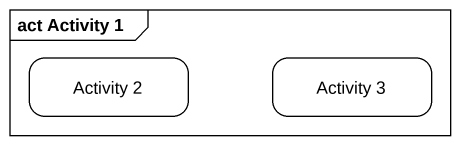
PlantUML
@startuml
mainframe act Activity 1
hide empty description
state "Activity 2" as Activity_2
state "Activity 3" as Activity_3
@enduml
